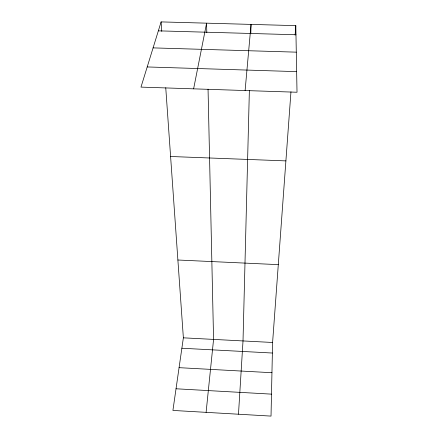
<?xml version="1.0" encoding="UTF-8"?>
<svg xmlns="http://www.w3.org/2000/svg" width="438" height="438" viewBox="0 0 438 438"><rect width="100%" height="100%" fill="white"/><g stroke="black" fill="none" stroke-linecap="round" stroke-linejoin="round"><path stroke-width="0.66" d="M290.958 91.843L272.595 342.478L271.023 416.1L172.911 410.433L183.369 337.829L165.75 87.731M249.37 90.48L243.013 340.939L238.48 414.222M250.821 33.266L251.045 24.402L245.11 90.535M295.113 35.084L295.803 25.645L161.107 21.9L140.981 87.113L297.019 92.243L295.803 25.645M206.101 412.35L213.569 339.406L208.05 89.122M193.612 88.843L206.594 23.165L206.802 32.697M158.348 30.841L295.973 34.761M153.086 47.884L296.291 52.155M147.201 66.948L296.646 71.629M170.596 156.497L285.899 160.894M177.888 260.008L278.294 264.64M183.369 337.829L272.595 342.478M181.869 348.237L272.365 353.028M179.071 367.668L271.949 372.722M176.027 388.78L271.489 394.134M161.107 21.9L161.781 31.416"/></g></svg>
